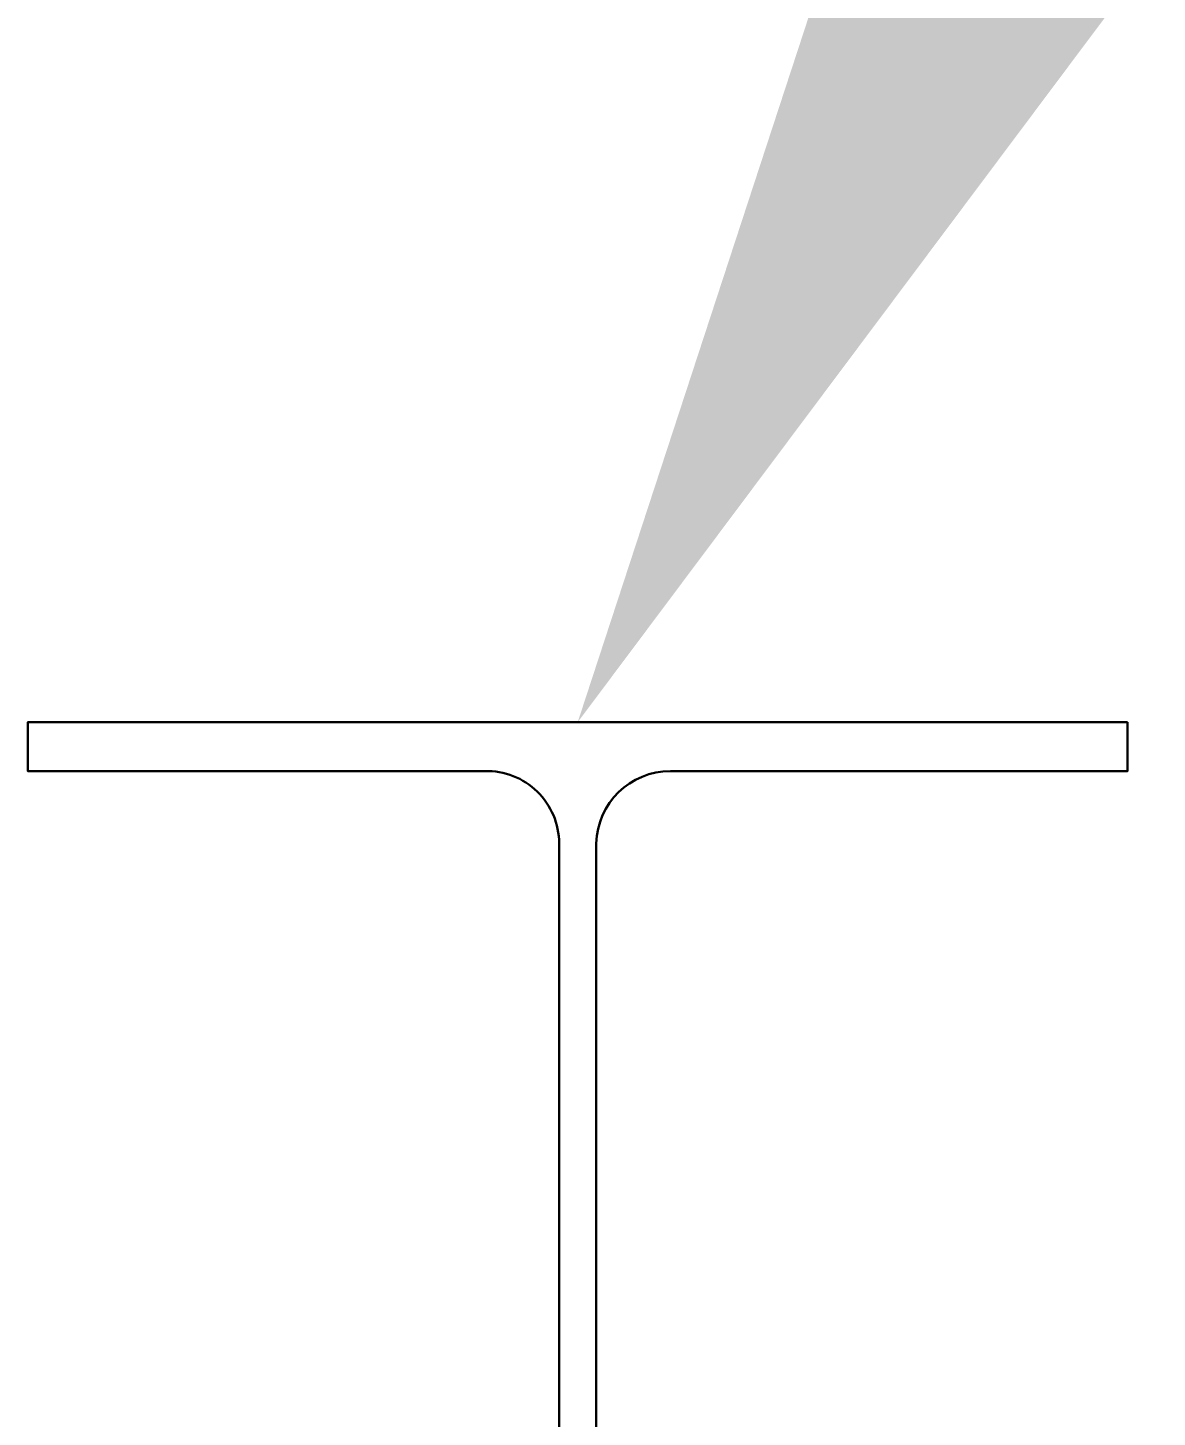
# Model space of a CAD drawing. Header units: feet. Extents: x -21 to 5170, y -254 to 1413.
# Drawn here: x 5090.699 to 5094.554, y 47.01 to 51.751 of the extents above; entities that cross this region are included whole.
import ezdxf
from ezdxf import colors
from ezdxf.entities.mleader import LeaderData, LeaderLine
from ezdxf.math import Vec2, Vec3

# ---------------------------------------------------------------- set-up
doc = ezdxf.new("R2010")
doc.units = ezdxf.units.FT
doc.header["$MEASUREMENT"] = 0
doc.layers.add('E-COMB-BOX', color=250, linetype='Continuous', lineweight=30)
doc.layers.add('G-ANNO-TEXT', color=1, linetype='Continuous')
doc.styles.add('NEI-A', font='arial.ttf')

msp = doc.modelspace()

# ---------------------------------------------------------------- linework, layer by layer
at = {"layer": 'E-COMB-BOX', "flags": 128}
msp.add_lwpolyline([(5094.45253, 49.38127), (5094.45253, 49.21463), (5092.89253, 49.21463, 0.4065492), (5092.63925, 48.96791), (5092.63925, 43.89463, 0.3694747), (5092.85253, 43.68127), (5094.45253, 43.68127), (5094.45253, 43.51463), (5090.69925, 43.51463), (5090.69925, 43.68127), (5092.25925, 43.68127, 0.3584563), (5092.51253, 43.89463), (5092.51253, 48.96791, 0.4219197), (5092.25925, 49.21463), (5090.69925, 49.21463), (5090.69925, 49.38127)], format="xyb", close=True, dxfattribs=at)

# ---------------------------------------------------------------- next in the draw order: leaders
at = {"layer": 'G-ANNO-TEXT'}
ml = msp.add_multileader_mtext('Standard', dxfattribs=at)
ml.set_content('\\A1;MESSENGER CABLE SUPPORT POST', color=256, style='NEI-A')
ml.set_leader_properties()
ml.build(insert=Vec2(0, 0))
ml.multileader.update_dxf_attribs({"dogleg_length": 0.89968, "arrow_head_size": 3})
ctx = ml.context
ctx.base_point, ctx.char_height, ctx.arrow_head_size, ctx.landing_gap_size, ctx.plane_origin = Vec3(5098.12683, 58.32841), 2, 3, 1.53573, Vec3(5807.43835, -478.47014)
notes = []
notes.append((ctx, [(0, (1, 1, 0), (5097.22715, 58.32841), (1, 0), 0.89968, [(1, [(5092.57589, 49.38127)], 0, [])])]))
ctx.mtext.insert, ctx.mtext.width, ctx.mtext.flow_direction = Vec3(5099.66256, 59.34546), 54.3661174, 5
ctx.mtext.has_bg_fill, ctx.mtext.bg_color, ctx.mtext.bg_scale_factor, ctx.mtext.bg_transparency, ctx.mtext.use_window_bg_color = 1, -1073741824, 1.5, 0, 1
for ctx, leaders in notes:
    for number, flags, end, landing, length, lines in leaders:
        leader = LeaderData()
        leader.index, (leader.has_last_leader_line, leader.has_dogleg_vector, leader.attachment_direction) = number, flags
        leader.last_leader_point, leader.dogleg_vector, leader.dogleg_length = Vec3(end), Vec3(landing), length
        for number, points, colour, breaks in lines:
            line = LeaderLine()
            line.index, line.vertices, line.color, line.breaks = number, Vec3.list(points), colors.encode_raw_color(colour), breaks
            leader.lines.append(line)
        ctx.leaders.append(leader)

doc.saveas('drawing.dxf')
